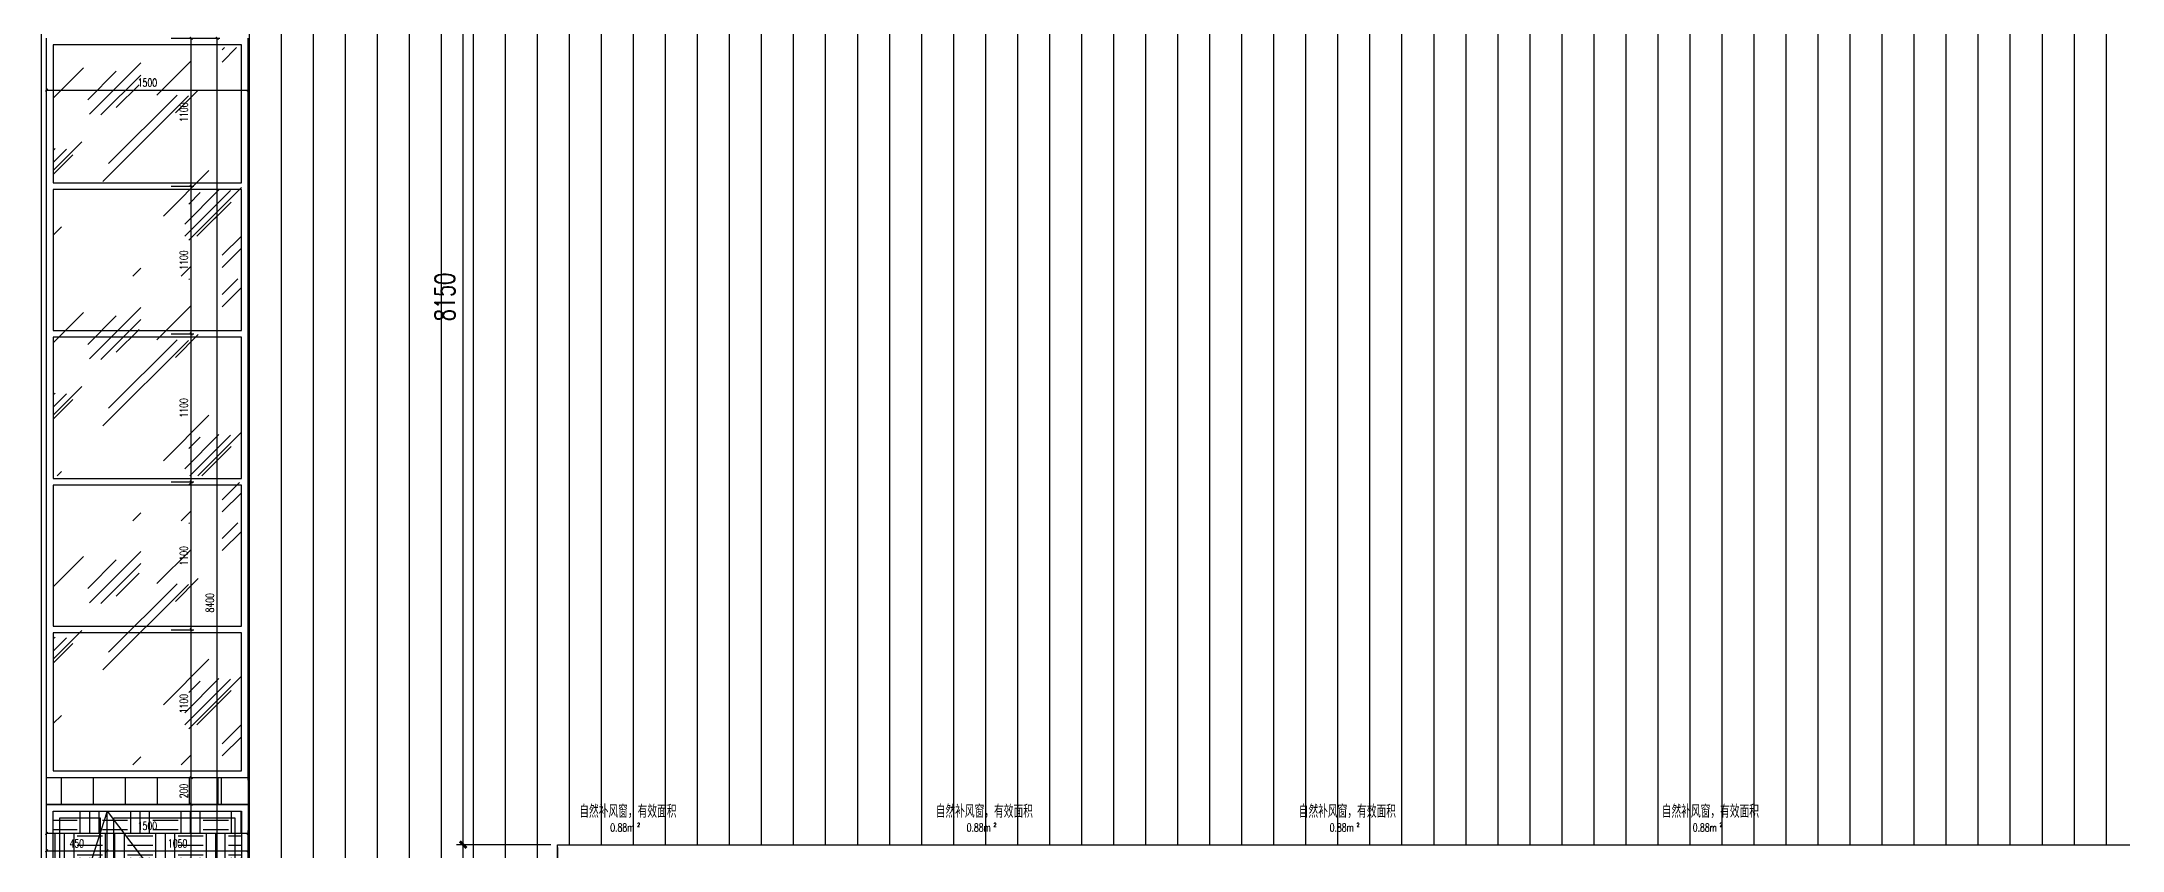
# Model space of a CAD drawing. Extents: x -2377130 to 293730, y -2 to 754590.
# Drawn here: x -132636 to -117160, y 519595 to 525612 of the extents above; entities that cross this region are included whole.
import ezdxf

# ---------------------------------------------------------------- set-up
doc = ezdxf.new("R2010")
doc.units = 0
doc.header["$LTSCALE"] = 1000
doc.header["$MEASUREMENT"] = 0
doc.layers.get('Defpoints').update_dxf_attribs({"color": 210})
for name, color, linetype in [('A-AXIS-DP', 126, 'Continuous'), ('A-HATCH-2', 251, 'Continuous'), ('A-LIN-V', 9, 'Continuous'), ('A-WINDOW', 140, 'Continuous'), ('A-门窗表显示尺寸', 160, 'Continuous'), ('SPACE', 7, 'Continuous'), ('SPACE_HATCH', 8, 'Continuous'), ('参考线', 8, 'Continuous')]:
    doc.layers.add(name, color=color, linetype=linetype)
doc.layers.add('A-WALL-HATCH', color=8, linetype='Continuous', lineweight=13)
doc.styles.add('_TCH_DIM_T3', font='SIMPLEX', dxfattribs={"width": 0.705882, "bigfont": 'GBCBIG'})
doc.styles.add('_TCH_SPACE', font='SIMPLEX', dxfattribs={"height": 5, "bigfont": 'GBCBIG'})
doc.styles.add('A-DIM_T3', font='SIMPLEX', dxfattribs={"width": 0.705882, "bigfont": 'GBCBIG'})
doc.dimstyles.new('_TCH_ARCH&&20', dxfattribs={"dimtxt": 59.5, "dimasz": 20, "dimexe": 20, "dimexo": 20, "dimgap": 25.25, "dimtad": 1, "dimdec": 0, "dimzin": 0, "dimdsep": 46, "dimtxsty": '_TCH_DIM_T3', "dimblk": 'ARCHTICK', "dimcen": 0.09, "dimclrt": 7, "dimazin": 2, "dimtfac": 1, "dimtdec": 0, "dimtix": 1, "dimtmove": 2, "dimatfit": 3, "dimfxl": 0, "dimtolj": 1, "dimtzin": 0, "dimarcsym": 0})
doc.dimstyles.new('A-DIM&&20', dxfattribs={"dimtxt": 59.5, "dimasz": 20, "dimexe": 20, "dimexo": 20, "dimgap": 25.25, "dimtad": 1, "dimdec": 0, "dimzin": 0, "dimdsep": 46, "dimtxsty": 'A-DIM_T3', "dimblk": 'ARCHTICK', "dimcen": 0.09, "dimclrt": 7, "dimazin": 2, "dimtfac": 1, "dimtdec": 0, "dimtix": 1, "dimtmove": 2, "dimatfit": 3, "dimfxl": 0, "dimtolj": 1, "dimtzin": 0, "dimarcsym": 0})

# ---------------------------------------------------------------- blocks, each defined once
blk = doc.blocks.new('_ArchTick')
at = {"color": 0, "linetype": 'ByBlock', "const_width": 0.4}
blk.add_lwpolyline([(-0.5, -0.5), (0.5, 0.5)], dxfattribs=at)
blk = doc.blocks.new('*D1275')
at = {"layer": 'A-门窗表显示尺寸', "color": 0, "lineweight": -2}
for p, q in [((-131673, 520137), (-131503, 520137)), ((-131523, 519937), (-131523, 520137)), ((-131673, 519937), (-131503, 519937))]:
    blk.add_line(p, q, dxfattribs=at)
at = {"layer": 'Defpoints', "color": 0}
for p in [(-131693, 520137), (-131523, 520137), (-131693, 519937)]:
    blk.add_point(p, dxfattribs=at)
at = {"layer": 'A-门窗表显示尺寸', "color": 0, "lineweight": -2, "xscale": 20, "yscale": 20, "zscale": 20}
for p, rotation in [((-131523, 520137), 90), ((-131523, 519937), 270)]:
    blk.add_blockref('_ArchTick', p, dxfattribs=dict(at, rotation=rotation))
at = {"layer": 'A-门窗表显示尺寸', "color": 7, "insert": (-131578, 520037), "char_height": 59.5, "attachment_point": 5, "rotation": 90, "style": '_TCH_DIM_T3'}
blk.add_mtext('\\A1;200', dxfattribs=at)
blk = doc.blocks.new('*D1276')
at = {"layer": 'A-门窗表显示尺寸', "color": 0, "lineweight": -2}
for p, q in [((-131673, 521237), (-131503, 521237)), ((-131523, 520137), (-131523, 521237)), ((-131673, 520137), (-131503, 520137))]:
    blk.add_line(p, q, dxfattribs=at)
at = {"layer": 'Defpoints', "color": 0}
for p in [(-131693, 521237), (-131523, 521237), (-131693, 520137)]:
    blk.add_point(p, dxfattribs=at)
at = {"layer": 'A-门窗表显示尺寸', "color": 0, "lineweight": -2, "xscale": 20, "yscale": 20, "zscale": 20}
for p, rotation in [((-131523, 521237), 90), ((-131523, 520137), 270)]:
    blk.add_blockref('_ArchTick', p, dxfattribs=dict(at, rotation=rotation))
at = {"layer": 'A-门窗表显示尺寸', "color": 7, "insert": (-131578, 520687), "char_height": 59.5, "attachment_point": 5, "rotation": 90, "style": '_TCH_DIM_T3'}
blk.add_mtext('\\A1;1100', dxfattribs=at)
blk = doc.blocks.new('*D1277')
at = {"layer": 'A-门窗表显示尺寸', "color": 0, "lineweight": -2}
for p, q in [((-131673, 522337), (-131503, 522337)), ((-131523, 521237), (-131523, 522337)), ((-131673, 521237), (-131503, 521237))]:
    blk.add_line(p, q, dxfattribs=at)
at = {"layer": 'Defpoints', "color": 0}
for p in [(-131693, 522337), (-131523, 522337), (-131693, 521237)]:
    blk.add_point(p, dxfattribs=at)
at = {"layer": 'A-门窗表显示尺寸', "color": 0, "lineweight": -2, "xscale": 20, "yscale": 20, "zscale": 20}
for p, rotation in [((-131523, 522337), 90), ((-131523, 521237), 270)]:
    blk.add_blockref('_ArchTick', p, dxfattribs=dict(at, rotation=rotation))
at = {"layer": 'A-门窗表显示尺寸', "color": 7, "insert": (-131578, 521787), "char_height": 59.5, "attachment_point": 5, "rotation": 90, "style": '_TCH_DIM_T3'}
blk.add_mtext('\\A1;1100', dxfattribs=at)
blk = doc.blocks.new('*D1278')
at = {"layer": 'A-门窗表显示尺寸', "color": 0, "lineweight": -2}
for p, q in [((-131673, 523437), (-131503, 523437)), ((-131523, 522337), (-131523, 523437)), ((-131673, 522337), (-131503, 522337))]:
    blk.add_line(p, q, dxfattribs=at)
at = {"layer": 'Defpoints', "color": 0}
for p in [(-131693, 523437), (-131523, 523437), (-131693, 522337)]:
    blk.add_point(p, dxfattribs=at)
at = {"layer": 'A-门窗表显示尺寸', "color": 0, "lineweight": -2, "xscale": 20, "yscale": 20, "zscale": 20}
for p, rotation in [((-131523, 523437), 90), ((-131523, 522337), 270)]:
    blk.add_blockref('_ArchTick', p, dxfattribs=dict(at, rotation=rotation))
at = {"layer": 'A-门窗表显示尺寸', "color": 7, "insert": (-131578, 522887), "char_height": 59.5, "attachment_point": 5, "rotation": 90, "style": '_TCH_DIM_T3'}
blk.add_mtext('\\A1;1100', dxfattribs=at)
blk = doc.blocks.new('*D1279')
at = {"layer": 'A-门窗表显示尺寸', "color": 0, "lineweight": -2}
for p, q in [((-131673, 524537), (-131503, 524537)), ((-131523, 523437), (-131523, 524537)), ((-131673, 523437), (-131503, 523437))]:
    blk.add_line(p, q, dxfattribs=at)
at = {"layer": 'Defpoints', "color": 0}
for p in [(-131693, 524537), (-131523, 524537), (-131693, 523437)]:
    blk.add_point(p, dxfattribs=at)
at = {"layer": 'A-门窗表显示尺寸', "color": 0, "lineweight": -2, "xscale": 20, "yscale": 20, "zscale": 20}
for p, rotation in [((-131523, 524537), 90), ((-131523, 523437), 270)]:
    blk.add_blockref('_ArchTick', p, dxfattribs=dict(at, rotation=rotation))
at = {"layer": 'A-门窗表显示尺寸', "color": 7, "insert": (-131578, 523987), "char_height": 59.5, "attachment_point": 5, "rotation": 90, "style": '_TCH_DIM_T3'}
blk.add_mtext('\\A1;1100', dxfattribs=at)
blk = doc.blocks.new('*D1280')
at = {"layer": 'A-门窗表显示尺寸', "color": 0, "lineweight": -2}
for p, q in [((-131673, 525637), (-131503, 525637)), ((-131523, 524537), (-131523, 525637)), ((-131673, 524537), (-131503, 524537))]:
    blk.add_line(p, q, dxfattribs=at)
at = {"layer": 'Defpoints', "color": 0}
for p in [(-131693, 525637), (-131523, 525637), (-131693, 524537)]:
    blk.add_point(p, dxfattribs=at)
at = {"layer": 'A-门窗表显示尺寸', "color": 0, "lineweight": -2, "xscale": 20, "yscale": 20, "zscale": 20}
for p, rotation in [((-131523, 525637), 90), ((-131523, 524537), 270)]:
    blk.add_blockref('_ArchTick', p, dxfattribs=dict(at, rotation=rotation))
at = {"layer": 'A-门窗表显示尺寸', "color": 7, "insert": (-131578, 525087), "char_height": 59.5, "attachment_point": 5, "rotation": 90, "style": '_TCH_DIM_T3'}
blk.add_mtext('\\A1;1100', dxfattribs=at)
blk = doc.blocks.new('*D1281')
at = {"layer": 'A-门窗表显示尺寸', "color": 0, "lineweight": -2}
for p, q in [((-131653, 525637), (-131309, 525637)), ((-131329, 517237), (-131329, 525637)), ((-131653, 517237), (-131309, 517237))]:
    blk.add_line(p, q, dxfattribs=at)
at = {"layer": 'Defpoints', "color": 0}
for p in [(-131673, 525637), (-131329, 525637), (-131673, 517237)]:
    blk.add_point(p, dxfattribs=at)
at = {"layer": 'A-门窗表显示尺寸', "color": 0, "lineweight": -2, "xscale": 20, "yscale": 20, "zscale": 20}
for p, rotation in [((-131329, 525637), 90), ((-131329, 517237), 270)]:
    blk.add_blockref('_ArchTick', p, dxfattribs=dict(at, rotation=rotation))
at = {"layer": 'A-门窗表显示尺寸', "color": 7, "insert": (-131384, 521437), "char_height": 59.5, "attachment_point": 5, "rotation": 90, "style": '_TCH_DIM_T3'}
blk.add_mtext('\\A1;8400', dxfattribs=at)
blk = doc.blocks.new('*D1282')
at = {"layer": 'A-门窗表显示尺寸', "color": 0, "lineweight": -2}
for p, q in [((-132599, 525103), (-132599, 525272)), ((-132599, 525252), (-131099, 525252)), ((-131099, 525103), (-131099, 525272))]:
    blk.add_line(p, q, dxfattribs=at)
at = {"layer": 'Defpoints', "color": 0}
for p in [(-131099, 525252), (-132599, 525083), (-131099, 525083)]:
    blk.add_point(p, dxfattribs=at)
at = {"layer": 'A-门窗表显示尺寸', "color": 0, "lineweight": -2, "xscale": 20, "yscale": 20, "zscale": 20, "rotation": 180}
blk.add_blockref('_ArchTick', (-132599, 525252), dxfattribs=at)
at = {"layer": 'A-门窗表显示尺寸', "color": 0, "lineweight": -2, "xscale": 20, "yscale": 20, "zscale": 20}
blk.add_blockref('_ArchTick', (-131099, 525252), dxfattribs=at)
at = {"layer": 'A-门窗表显示尺寸', "color": 7, "insert": (-131849, 525307), "char_height": 59.5, "attachment_point": 5, "style": 'A-DIM_T3'}
blk.add_mtext('\\A1;1500', dxfattribs=at)
blk = doc.blocks.new('*D1283')
at = {"layer": 'A-门窗表显示尺寸', "color": 0, "lineweight": -2}
for p, q in [((-131659, 519937), (-131503, 519937)), ((-131523, 517237), (-131523, 519937)), ((-131659, 517237), (-131503, 517237))]:
    blk.add_line(p, q, dxfattribs=at)
at = {"layer": 'Defpoints', "color": 0}
for p in [(-131679, 519937), (-131523, 519937), (-131679, 517237)]:
    blk.add_point(p, dxfattribs=at)
at = {"layer": 'A-门窗表显示尺寸', "color": 0, "lineweight": -2, "xscale": 20, "yscale": 20, "zscale": 20}
for p, rotation in [((-131523, 519937), 90), ((-131523, 517237), 270)]:
    blk.add_blockref('_ArchTick', p, dxfattribs=dict(at, rotation=rotation))
at = {"layer": 'A-门窗表显示尺寸', "color": 7, "insert": (-131578, 518587), "char_height": 59.5, "attachment_point": 5, "rotation": 90, "style": 'A-DIM_T3'}
blk.add_mtext('\\A1;2700', dxfattribs=at)
blk = doc.blocks.new('*D1284')
at = {"layer": 'A-门窗表显示尺寸', "color": 0, "lineweight": -2}
for p, q in [((-132599, 519443), (-132599, 519612)), ((-132599, 519592), (-132149, 519592)), ((-132149, 519443), (-132149, 519612))]:
    blk.add_line(p, q, dxfattribs=at)
at = {"layer": 'Defpoints', "color": 0}
for p in [(-132149, 519592), (-132599, 519423), (-132149, 519423)]:
    blk.add_point(p, dxfattribs=at)
at = {"layer": 'A-门窗表显示尺寸', "color": 0, "lineweight": -2, "xscale": 20, "yscale": 20, "zscale": 20, "rotation": 180}
blk.add_blockref('_ArchTick', (-132599, 519592), dxfattribs=at)
at = {"layer": 'A-门窗表显示尺寸', "color": 0, "lineweight": -2, "xscale": 20, "yscale": 20, "zscale": 20}
blk.add_blockref('_ArchTick', (-132149, 519592), dxfattribs=at)
at = {"layer": 'A-门窗表显示尺寸', "color": 7, "insert": (-132374, 519647), "char_height": 59.5, "attachment_point": 5, "style": 'A-DIM_T3'}
blk.add_mtext('\\A1;450', dxfattribs=at)
blk = doc.blocks.new('*D1285')
at = {"layer": 'A-门窗表显示尺寸', "color": 0, "lineweight": -2}
for p, q in [((-132149, 519443), (-132149, 519612)), ((-132149, 519592), (-131099, 519592)), ((-131099, 519443), (-131099, 519612))]:
    blk.add_line(p, q, dxfattribs=at)
at = {"layer": 'Defpoints', "color": 0}
for p in [(-131099, 519592), (-132149, 519423), (-131099, 519423)]:
    blk.add_point(p, dxfattribs=at)
at = {"layer": 'A-门窗表显示尺寸', "color": 0, "lineweight": -2, "xscale": 20, "yscale": 20, "zscale": 20, "rotation": 180}
blk.add_blockref('_ArchTick', (-132149, 519592), dxfattribs=at)
at = {"layer": 'A-门窗表显示尺寸', "color": 0, "lineweight": -2, "xscale": 20, "yscale": 20, "zscale": 20}
blk.add_blockref('_ArchTick', (-131099, 519592), dxfattribs=at)
at = {"layer": 'A-门窗表显示尺寸', "color": 7, "insert": (-131624, 519647), "char_height": 59.5, "attachment_point": 5, "style": 'A-DIM_T3'}
blk.add_mtext('\\A1;1050', dxfattribs=at)
blk = doc.blocks.new('*D1286')
at = {"layer": 'A-门窗表显示尺寸', "color": 0, "lineweight": -2}
for p, q in [((-132599, 519573), (-132599, 519742)), ((-132599, 519722), (-131099, 519722)), ((-131099, 519573), (-131099, 519742))]:
    blk.add_line(p, q, dxfattribs=at)
at = {"layer": 'Defpoints', "color": 0}
for p in [(-131099, 519722), (-132599, 519553), (-131099, 519553)]:
    blk.add_point(p, dxfattribs=at)
at = {"layer": 'A-门窗表显示尺寸', "color": 0, "lineweight": -2, "xscale": 20, "yscale": 20, "zscale": 20, "rotation": 180}
blk.add_blockref('_ArchTick', (-132599, 519722), dxfattribs=at)
at = {"layer": 'A-门窗表显示尺寸', "color": 0, "lineweight": -2, "xscale": 20, "yscale": 20, "zscale": 20}
blk.add_blockref('_ArchTick', (-131099, 519722), dxfattribs=at)
at = {"layer": 'A-门窗表显示尺寸', "color": 7, "insert": (-131849, 519777), "char_height": 59.5, "attachment_point": 5, "style": 'A-DIM_T3'}
blk.add_mtext('\\A1;1500', dxfattribs=at)
blk = doc.blocks.new('*D1313')
at = {"layer": 'A-门窗表显示尺寸', "color": 0, "lineweight": -2}
for p, q in [((-128799, 519617), (-128799, 519350)), ((-107899, 519617), (-107899, 519350)), ((-128799, 519370), (-107899, 519370))]:
    blk.add_line(p, q, dxfattribs=at)
at = {"layer": 'Defpoints', "color": 0}
for p in [(-128799, 519637), (-107899, 519637), (-107899, 519370)]:
    blk.add_point(p, dxfattribs=at)
at = {"layer": 'A-门窗表显示尺寸', "color": 0, "lineweight": -2, "xscale": 20, "yscale": 20, "zscale": 20, "rotation": 180}
blk.add_blockref('_ArchTick', (-128799, 519370), dxfattribs=at)
at = {"layer": 'A-门窗表显示尺寸', "color": 0, "lineweight": -2, "xscale": 20, "yscale": 20, "zscale": 20}
blk.add_blockref('_ArchTick', (-107899, 519370), dxfattribs=at)
at = {"layer": 'A-门窗表显示尺寸', "color": 7, "insert": (-118349, 519425), "char_height": 59.5, "attachment_point": 5, "style": 'A-DIM_T3'}
blk.add_mtext('\\A1;20900', dxfattribs=at)

msp = doc.modelspace()

# ---------------------------------------------------------------- hatches: boundary and pattern name
at = {"layer": 'A-HATCH-2'}
h = msp.add_hatch(dxfattribs=at)
h.set_pattern_fill('ANSI31', color=8, scale=150, angle=45)
h.set_pattern_definition([(90, (1607491.07, -100), (-238.125, 0), [])])
h.paths.add_polyline_path([(-132599.3, 520137.5), (-131099.3, 520137.5), (-131099.3, 519937.5), (-132599.3, 519937.5)])
at = {"layer": 'A-WALL-HATCH'}
h = msp.add_hatch(dxfattribs=at)
h.set_pattern_fill('玻璃2', color=8, scale=100)
h.set_pattern_definition([(45, (4621361.1, 40), (0, 1527.35065), [600, -360, 600, -360, 240, -523.28157]), (45, (4621331.1, 70), (0, 1527.35065), [480, -600, 360, -360, 420, -463.28157]), (45, (4621331.1, 160), (0, 1527.35065), [360, -720, 240, -360, 540, -463.28157]), (45, (4621421.1, 70), (0, 1527.35065), [360, -720, 300, -1303.2815]), (45, (4621511.1, 160), (0, 1527.35065), [180, -900, 120, -1483.2815]), (45, (4621361.1, 310), (0, 1527.35065), [120, -900, 120, -480, 300, -763.28157]), (45, (4621901.1, 220), (0, 1527.35065), [600, -900, 720, -475.28157]), (45, (4621901.1, 130), (0, 1527.35065), [840, -600, 900, -355.28157]), (45, (4622051.1, 250), (0, -1697.05627), [600, -840, 480, -763.28157]), (45, (4621961.1, 430), (0, 1527.35065), [300, -1200, 360, -823.28157]), (45, (4622141.1, 340), (0, 1527.35065), [240, -1200, 240, -1003.2815])])
h.paths.add_polyline_path([(-132549.3, 523867.5), (-131149.3, 523867.5), (-131149.3, 525567.5), (-132549.3, 525567.5)])
h = msp.add_hatch(dxfattribs=at)
h.set_pattern_fill('玻璃2', color=8, scale=100)
h.set_pattern_definition([(45, (4621361.1, -1780), (0, 1527.35065), [600, -360, 600, -360, 240, -523.28157]), (45, (4621331.1, -1750), (0, 1527.35065), [480, -600, 360, -360, 420, -463.28157]), (45, (4621331.1, -1660), (0, 1527.35065), [360, -720, 240, -360, 540, -463.28157]), (45, (4621421.1, -1750), (0, 1527.35065), [360, -720, 300, -1303.2815]), (45, (4621511.1, -1660), (0, 1527.35065), [180, -900, 120, -1483.2815]), (45, (4621361.1, -1510), (0, 1527.35065), [120, -900, 120, -480, 300, -763.28157]), (45, (4621901.1, -1600), (0, 1527.35065), [600, -900, 720, -475.28157]), (45, (4621901.1, -1690), (0, 1527.35065), [840, -600, 900, -355.28157]), (45, (4622051.1, -1570), (0, -1697.05627), [600, -840, 480, -763.28157]), (45, (4621961.1, -1390), (0, 1527.35065), [300, -1200, 360, -823.28157]), (45, (4622141.1, -1480), (0, 1527.35065), [240, -1200, 240, -1003.2815])])
h.paths.add_polyline_path([(-131149.3, 522332.5), (-132549.3, 522332.5), (-132549.3, 522047.5), (-131149.3, 522047.5)])
h.paths.add_polyline_path([(-132549.3, 522382.5), (-131149.3, 522382.5), (-131149.3, 523847.5), (-132549.3, 523847.5)])
h = msp.add_hatch(dxfattribs=at)
h.set_pattern_fill('玻璃2', color=8, scale=100)
h.set_pattern_definition([(45, (4621361.1, -3595), (0, 1527.35065), [600, -360, 600, -360, 240, -523.28157]), (45, (4621331.1, -3565), (0, 1527.35065), [480, -600, 360, -360, 420, -463.28157]), (45, (4621331.1, -3475), (0, 1527.35065), [360, -720, 240, -360, 540, -463.28157]), (45, (4621421.1, -3565), (0, 1527.35065), [360, -720, 300, -1303.2815]), (45, (4621511.1, -3475), (0, 1527.35065), [180, -900, 120, -1483.2815]), (45, (4621361.1, -3325), (0, 1527.35065), [120, -900, 120, -480, 300, -763.28157]), (45, (4621901.1, -3415), (0, 1527.35065), [600, -900, 720, -475.28157]), (45, (4621901.1, -3505), (0, 1527.35065), [840, -600, 900, -355.28157]), (45, (4622051.1, -3385), (0, -1697.05627), [600, -840, 480, -763.28157]), (45, (4621961.1, -3205), (0, 1527.35065), [300, -1200, 360, -823.28157]), (45, (4622141.1, -3295), (0, 1527.35065), [240, -1200, 240, -1003.2815])])
h.paths.add_polyline_path([(-132549.3, 520232.5), (-131149.3, 520232.5), (-131149.3, 522032.5), (-132549.3, 522032.5)])
at = {"layer": 'SPACE_HATCH'}
h = msp.add_hatch(dxfattribs=at)
h.set_pattern_fill('土壤', color=8, scale=50, style=0)
h.set_pattern_definition([(0, (1689941.07, 1e-09), (187.5, 187.5), [187.5, -187.5]), (0, (1689941.07, 70.31), (187.5, 187.5), [187.5, -187.5]), (0, (1689941.07, 140.63), (187.5, 187.5), [187.5, -187.5]), (90, (1689964.5, 164.06), (-187.5, 187.5), [187.5, -187.5]), (90, (1690034.82, 164.06), (-187.5, 187.5), [187.5, -187.5]), (90, (1690105.13, 164.06), (-187.5, 187.5), [187.5, -187.5])])
h.paths.add_polyline_path([(-131149.3, 517237.5), (-132549.3, 517237.5), (-132549.3, 519887.5), (-131149.3, 519887.5)])
h.paths.add_polyline_path([(-132139.6, 518964), (-131435.1, 518964), (-131435.1, 519094), (-132139.6, 519094)])
h.paths.add_polyline_path([(-131900.7, 518870.8), (-131675.3, 518870.8), (-131675.3, 518955), (-131900.7, 518955)])

# ---------------------------------------------------------------- linework, layer by layer
at = {"layer": 'A-AXIS-DP', "color": 8}
for p, q in [((-129500, 519637.5), (-129500, 527787.5)), ((-129500, 517237.5), (-129500, 519637.5))]:
    msp.add_line(p, q, dxfattribs=at)
at = {"layer": 'A-HATCH-2', "color": 8, "linetype": 'Continuous'}
for p, q in [((-132635.6, 517237.5), (-132635.6, 535687.5)), ((-131090.6, 517237.5), (-131090.6, 535687.5)), ((-130852.5, 517237.5), (-130852.5, 535687.5)), ((-130614.4, 517237.5), (-130614.4, 535687.5)), ((-130376.2, 517237.5), (-130376.2, 535687.5)), ((-130138.1, 517237.5), (-130138.1, 535687.5)), ((-129900, 517237.5), (-129900, 535687.5)), ((-129661.9, 517237.5), (-129661.9, 535687.5)), ((-129423.7, 517237.5), (-129423.7, 535687.5)), ((-129185.6, 517237.5), (-129185.6, 535687.5)), ((-128947.5, 517237.5), (-128947.5, 535687.5)), ((-128709.4, 519637.5), (-128709.4, 535687.5)), ((-128471.2, 519637.5), (-128471.2, 535687.5)), ((-128233.1, 519637.5), (-128233.1, 535687.5)), ((-127995, 519637.5), (-127995, 535687.5)), ((-127756.9, 519637.5), (-127756.9, 535687.5)), ((-127518.7, 519637.5), (-127518.7, 535687.5)), ((-127280.6, 519637.5), (-127280.6, 535687.5)), ((-127042.5, 519637.5), (-127042.5, 535687.5)), ((-126804.4, 519637.5), (-126804.4, 535687.5)), ((-126566.2, 519637.5), (-126566.2, 535687.5)), ((-126328.1, 519637.5), (-126328.1, 535687.5)), ((-126090, 519637.5), (-126090, 535687.5)), ((-125851.9, 519637.5), (-125851.9, 535687.5)), ((-125613.7, 519637.5), (-125613.7, 535687.5)), ((-125375.6, 519637.5), (-125375.6, 535687.5)), ((-125137.5, 519637.5), (-125137.5, 535687.5)), ((-124899.4, 519637.5), (-124899.4, 535687.5)), ((-124661.2, 519637.5), (-124661.2, 535687.5)), ((-124423.1, 519637.5), (-124423.1, 535687.5)), ((-124185, 519637.5), (-124185, 535687.5)), ((-123946.9, 519637.5), (-123946.9, 535687.5)), ((-123708.7, 519637.5), (-123708.7, 535687.5)), ((-123470.6, 519637.5), (-123470.6, 535687.5)), ((-123232.5, 519637.5), (-123232.5, 535687.5)), ((-122994.4, 519637.5), (-122994.4, 535687.5)), ((-122756.2, 519637.5), (-122756.2, 535687.5)), ((-122518.1, 519637.5), (-122518.1, 535687.5)), ((-122280, 519637.5), (-122280, 535687.5)), ((-122041.9, 519637.5), (-122041.9, 535687.5)), ((-121803.7, 519637.5), (-121803.7, 535687.5)), ((-121565.6, 519637.5), (-121565.6, 535687.5)), ((-121327.5, 519637.5), (-121327.5, 535687.5)), ((-121089.4, 519637.5), (-121089.4, 535687.5)), ((-120851.2, 519637.5), (-120851.2, 535687.5)), ((-120613.1, 519637.5), (-120613.1, 535687.5)), ((-120375, 519637.5), (-120375, 535687.5)), ((-120136.9, 519637.5), (-120136.9, 535687.5)), ((-119898.7, 519637.5), (-119898.7, 535687.5)), ((-119660.6, 519637.5), (-119660.6, 535687.5)), ((-119422.5, 519637.5), (-119422.5, 535687.5)), ((-119184.4, 519637.5), (-119184.4, 535687.5)), ((-118946.2, 519637.5), (-118946.2, 535687.5)), ((-118708.1, 519637.5), (-118708.1, 535687.5)), ((-118470, 519637.5), (-118470, 535687.5)), ((-118231.9, 519637.5), (-118231.9, 535687.5)), ((-117993.7, 519637.5), (-117993.7, 535687.5)), ((-117755.6, 519637.5), (-117755.6, 535687.5)), ((-117517.5, 519637.5), (-117517.5, 535687.5)), ((-117279.4, 519637.5), (-117279.4, 535687.5))]:
    msp.add_line(p, q, dxfattribs=at)
at = {"layer": 'A-LIN-V', "color": 8}
msp.add_line((-132599.3, 520137.5), (-131199.3, 520137.5), dxfattribs=at)
at = {"layer": 'A-WALL-HATCH', "color": 8}
msp.add_line((-131323.3, 519937.5), (-131323.3, 520137.5), dxfattribs=at)
at = {"layer": 'A-WINDOW', "color": 8}
for p, q in [((-132599.3, 520117.5), (-132599.3, 525637.5)), ((-131099.3, 520117.5), (-131099.3, 525637.5)), ((-132599.3, 520137.5), (-131099.3, 520137.5)), ((-132599.3, 519937.5), (-131099.3, 519937.5)), ((-132599.3, 517237.5), (-132599.3, 519937.5)), ((-132549.3, 517237.5), (-132549.3, 519887.5)), ((-132549.3, 519887.5), (-132149.3, 519887.5)), ((-132499.3, 517287.5), (-132499.3, 519837.5)), ((-132499.3, 519837.5), (-132199.3, 519837.5)), ((-132199.3, 519837.5), (-132199.3, 517287.5)), ((-132149.3, 517237.5), (-132149.3, 519887.5)), ((-132149.3, 519887.5), (-131149.3, 519887.5)), ((-132098.9, 517287.5), (-132098.9, 519837.5)), ((-132098.9, 519837.5), (-131199.3, 519837.5)), ((-131199.3, 519837.5), (-131199.3, 517287.5)), ((-131149.3, 519887.5), (-131149.3, 517237.5)), ((-131099.3, 519937.5), (-131099.3, 517237.5))]:
    msp.add_line(p, q, dxfattribs=at)
for points in [[(-132549.3, 524562.5), (-131149.3, 524562.5), (-131149.3, 525587.5), (-132549.3, 525587.5)], [(-132549.3, 523462.5), (-131149.3, 523462.5), (-131149.3, 524512.5), (-132549.3, 524512.5)], [(-132549.3, 522362.5), (-131149.3, 522362.5), (-131149.3, 523412.5), (-132549.3, 523412.5)], [(-132549.3, 522312.5), (-132549.3, 521262.5), (-131149.3, 521262.5), (-131149.3, 522312.5)], [(-132549.3, 520187.5), (-131149.3, 520187.5), (-131149.3, 521212.5), (-132549.3, 521212.5)], [(-132599.3, 520137.5), (-131099.3, 520137.5), (-131099.3, 519937.5), (-132599.3, 519937.5)]]:
    msp.add_lwpolyline(points, close=True, dxfattribs=at)
for points in [[(-132149.3, 519887.5), (-132549.3, 518640), (-132149.3, 517237.5)], [(-132149.3, 519887.5), (-131199.3, 518630), (-132149.3, 517237.5)]]:
    msp.add_lwpolyline(points, dxfattribs=at)

# ---------------------------------------------------------------- block references
at = {"layer": 'A-AXIS-DP', "color": 8, "xscale": 50, "yscale": 50, "zscale": 50}
for rotation in [90, 270]:
    msp.add_blockref('_ArchTick', (-129500, 519637.5), dxfattribs=dict(at, rotation=rotation))

# ---------------------------------------------------------------- texts
at = {"layer": 'A-AXIS-DP', "color": 8, "insert": (-129637.5, 523712.5), "char_height": 148.75, "attachment_point": 5, "rotation": 90, "style": '_TCH_DIM_T3'}
msp.add_mtext('\\A1;8150', dxfattribs=at)
at = {"layer": 'SPACE', "color": 8, "style": '_TCH_SPACE'}
for p in [(-128637, 519837.5), (-125986.2, 519837.5), (-125986.2, 519837.5), (-123286.2, 519837.5), (-123286.2, 519837.5), (-120586.2, 519837.5), (-120586.2, 519837.5)]:
    msp.add_text('自然补风窗，有效面积', height=96.45, dxfattribs=at).set_placement(p)
at = {"layer": 'SPACE', "color": 8, "style": '_TCH_SPACE', "width": 0.705882}
for s, height, p in [('0.88m', 59.5, (-128406.7, 519735.1)), ('2', 29.8, (-128206.7, 519770.1)), ('0.88m', 59.5, (-125755.9, 519735.1)), ('0.88m', 59.5, (-125755.9, 519735.1)), ('2', 29.8, (-125555.9, 519770.1)), ('2', 29.8, (-125555.9, 519770.1)), ('0.88m', 59.5, (-123055.9, 519735.1)), ('0.88m', 59.5, (-123055.9, 519735.1)), ('2', 29.8, (-122855.9, 519770.1)), ('2', 29.8, (-122855.9, 519770.1)), ('0.88m', 59.5, (-120355.9, 519735.1)), ('0.88m', 59.5, (-120355.9, 519735.1)), ('2', 29.8, (-120155.9, 519770.1)), ('2', 29.8, (-120155.9, 519770.1))]:
    msp.add_text(s, height=height, dxfattribs=at).set_placement(p)

# ---------------------------------------------------------------- dimensions: what is measured, and where the dimension line sits
at = {"layer": 'A-门窗表显示尺寸', "color": 8}
for p1, p2, distance, dimstyle, picture, middle in [((-131693.3, 524537.5), (-131693.3, 525637.5), -170, '_TCH_ARCH&&20', '*D1280', (-131578.3, 525087.5)), ((-131673.3, 517237.5), (-131673.3, 525637.5), -344.3, '_TCH_ARCH&&20', '*D1281', (-131383.9, 521437.5)), ((-132599.3, 525082.5), (-131099.3, 525082.5), 169.5, 'A-DIM&&20', '*D1282', (-131849.3, 525307)), ((-131693.3, 523437.5), (-131693.3, 524537.5), -170, '_TCH_ARCH&&20', '*D1279', (-131578.3, 523987.5)), ((-131693.3, 522337.5), (-131693.3, 523437.5), -170, '_TCH_ARCH&&20', '*D1278', (-131578.3, 522887.5)), ((-131693.3, 521237.5), (-131693.3, 522337.5), -170, '_TCH_ARCH&&20', '*D1277', (-131578.3, 521787.5)), ((-131693.3, 520137.5), (-131693.3, 521237.5), -170, '_TCH_ARCH&&20', '*D1276', (-131578.3, 520687.5)), ((-131693.3, 519937.5), (-131693.3, 520137.5), -170, '_TCH_ARCH&&20', '*D1275', (-131578.3, 520037.5)), ((-132599.3, 519552.5), (-131099.3, 519552.5), 169.5, 'A-DIM&&20', '*D1286', (-131849.3, 519777)), ((-131679.3, 517237.5), (-131679.3, 519937.5), -156.1, 'A-DIM&&20', '*D1283', (-131578.3, 518587.5)), ((-132599.3, 519422.5), (-132149.3, 519422.5), 169.5, 'A-DIM&&20', '*D1284', (-132374.3, 519647)), ((-132149.3, 519422.5), (-131099.3, 519422.5), 169.5, 'A-DIM&&20', '*D1285', (-131624.3, 519647))]:
    dim = msp.add_aligned_dim(p1=p1, p2=p2, distance=distance, dimstyle=dimstyle, dxfattribs=at)
    dim.commit()
    dim.dimension.update_dxf_attribs({"geometry": picture, "text_midpoint": middle})

# ---------------------------------------------------------------- next in the draw order: wipeouts: each hides what was drawn before it
at = {"color": 8}
msp.add_wipeout([(-128799.3, 517237.5), (-107899.3, 517237.5), (-107899.3, 519637.5), (-128799.3, 519637.5)], dxfattribs=at).dxf.layer = '参考线'

# ---------------------------------------------------------------- next in the draw order: linework, layer by layer
at = {"layer": 'A-AXIS-DP', "color": 8}
msp.add_line((-128849.3, 519637.5), (-129550, 519637.5), dxfattribs=at)
msp.add_line((-128849.3, 519637.5), (-129550, 519637.5), dxfattribs=at)
at = {"layer": 'A-WINDOW', "color": 8}
msp.add_lwpolyline([(-107899.3, 517237.5), (-128799.3, 517237.5), (-128799.3, 519637.5), (-107899.3, 519637.5)], close=True, dxfattribs=at)

# ---------------------------------------------------------------- next in the draw order: dimensions: what is measured, and where the dimension line sits
at = {"layer": 'A-门窗表显示尺寸', "color": 8}
dim = msp.add_aligned_dim(p1=(-128799.3, 519637.5), p2=(-107899.3, 519637.5), distance=-267.5, dimstyle='A-DIM&&20', dxfattribs=at)
dim.commit()
dim.dimension.update_dxf_attribs({"geometry": '*D1313', "text_midpoint": (-118349.3, 519425)})

doc.saveas('drawing.dxf')
